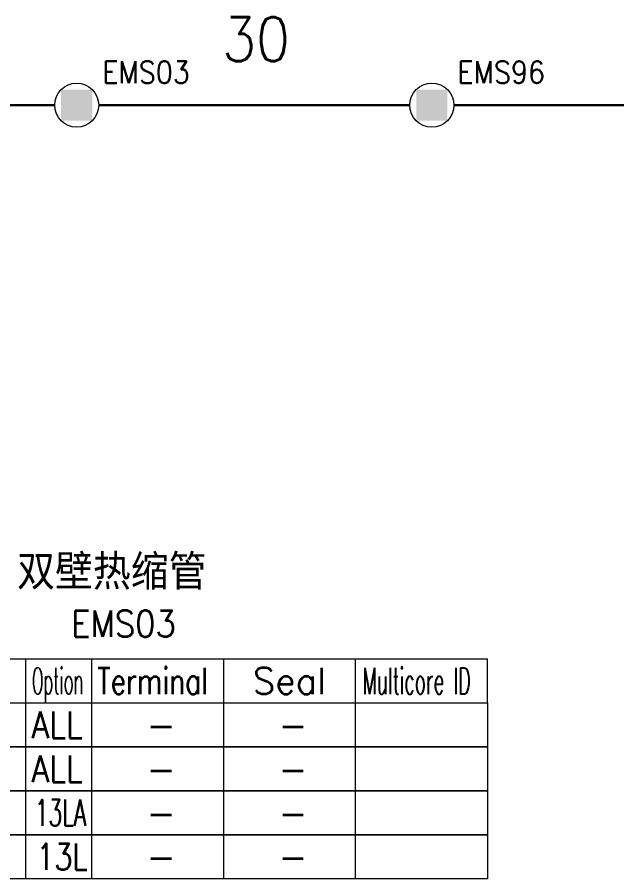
# Model space of a CAD drawing. Header units: inches. Extents: x 47316 to 59086, y 3141 to 11743.
# Drawn here: x 51079.1 to 51147.3, y 11128.4 to 11226.4 of the extents above; entities that cross this region are included whole.
import ezdxf

# ---------------------------------------------------------------- set-up
doc = ezdxf.new("R2010")
doc.units = ezdxf.units.IN
doc.header["$MEASUREMENT"] = 0
doc.styles.get("Standard").update_dxf_attribs({"font": ''})
doc.styles.add('样式 100', font='SimSun.ttf', dxfattribs={"width": 0.7, "height": 3.5})
doc.styles.get('Standard').set_extended_font_data('SimSun')
doc.linetypes.add('_VH_FELT_TAPE', pattern='A,0.4,-0.7,["FELT",Standard,S=0.3,R=0,X=-0.5,Y=-0.15],-0.7', length=1.8)

msp = doc.modelspace()

# ---------------------------------------------------------------- linework, layer by layer
at = {"color": 142, "linetype": '_VH_FELT_TAPE', "lineweight": 30, "ltscale": 5}
for p, q in [((51057.113, 11216.371), (51083.383, 11216.371)), ((51088.383, 11216.371), (51123.768, 11216.371)), ((51228.946, 11216.371), (51128.768, 11216.371))]:
    msp.add_line(p, q, dxfattribs=at)
at = {"color": 102, "linetype": 'Continuous', "lineweight": 15}
for p, q in [((51050.104, 11153.419), (51132.604, 11153.419)), ((51050.104, 11148.419), (51132.604, 11148.419)), ((51080.104, 11143.419), (51080.104, 11148.419)), ((51087.604, 11143.419), (51087.604, 11148.419)), ((51102.604, 11143.419), (51102.604, 11148.419)), ((51117.604, 11143.419), (51117.604, 11148.419)), ((51080.104, 11138.419), (51080.104, 11143.419)), ((51087.604, 11138.419), (51087.604, 11143.419)), ((51102.604, 11138.419), (51102.604, 11143.419)), ((51117.604, 11138.419), (51117.604, 11143.419)), ((51080.104, 11133.419), (51080.104, 11138.419)), ((51087.604, 11133.419), (51087.604, 11138.419)), ((51102.604, 11133.419), (51102.604, 11138.419)), ((51117.604, 11133.419), (51117.604, 11138.419)), ((51080.104, 11128.419), (51080.104, 11133.419)), ((51087.604, 11128.419), (51087.604, 11133.419)), ((51102.604, 11128.419), (51102.604, 11133.419)), ((51117.604, 11128.419), (51117.604, 11133.419))]:
    msp.add_line(p, q, dxfattribs=at)
at = {"color": 7, "linetype": 'Continuous', "lineweight": 15}
for p, q in [((51080.104, 11148.419), (51080.104, 11153.419)), ((51087.604, 11148.419), (51087.604, 11153.419)), ((51102.604, 11148.419), (51102.604, 11153.419)), ((51117.604, 11148.419), (51117.604, 11153.419)), ((51132.604, 11148.419), (51132.604, 11153.419))]:
    msp.add_line(p, q, dxfattribs=at)
at = {"color": 102, "linetype": 'Continuous', "lineweight": 15}
for points in [[(51050.104, 11143.419), (51050.104, 11148.419), (51132.604, 11148.419), (51132.604, 11143.419)], [(51050.104, 11138.419), (51050.104, 11143.419), (51132.604, 11143.419), (51132.604, 11138.419)], [(51050.104, 11133.419), (51050.104, 11138.419), (51132.604, 11138.419), (51132.604, 11133.419)], [(51050.104, 11128.419), (51050.104, 11133.419), (51132.604, 11133.419), (51132.604, 11128.419)]]:
    msp.add_lwpolyline(points, close=True, dxfattribs=at)
at = {"color": 40, "linetype": 'Continuous', "lineweight": 15}
for centre in [(51085.883, 11216.371), (51126.268, 11216.371)]:
    msp.add_circle(centre, 2.5, dxfattribs=at)
at = {"color": 40, "linetype": 'Continuous', "lineweight": 15, "extrusion": (0, 0, -1)}
for points in [[(-51084.115, 11218.138), (-51084.115, 11214.603), (-51087.65, 11218.138), (-51087.65, 11214.603)], [(-51124.5, 11218.138), (-51124.5, 11214.603), (-51128.035, 11218.138), (-51128.035, 11214.603)]]:
    msp.add_solid(points, dxfattribs=at)

# ---------------------------------------------------------------- texts
at = {"color": 0, "lineweight": -3, "width": 0.9}
msp.add_text('双壁热缩管', height=3.51, dxfattribs=at).set_placement((51079.105, 11161.679))
at = {"color": 7, "linetype": '_VH_FELT_TAPE', "lineweight": 18, "ltscale": 5, "insert": (51102.432, 11226.371), "char_height": 5, "width": 8.57143, "attachment_point": 1, "style": '样式 100'}
msp.add_mtext('\\Fromans.shx;\\W0.9000000000;\\T1.0000000000;\\o\\l30', dxfattribs=at)
at = {"color": 21, "linetype": 'Continuous', "lineweight": 15, "attachment_point": 1, "style": '样式 100'}
for s, insert, char_height, width in [('\\Fromans.shx;\\W0.9000000000;\\T1.0000000000;\\o\\lEMS03', (51088.811, 11221.371), 2.5, 11.03571), ('\\Fromans.shx;\\W0.9000000000;\\T1.0000000000;\\o\\lEMS96', (51129.196, 11221.371), 2.5, 11.03571), ('\\Fromans.shx;\\W1.0000000000;\\T1.0000000000;\\o\\l-', (51093.818, 11147.419), 3, 3.71429), ('\\Fromans.shx;\\W1.0000000000;\\T1.0000000000;\\o\\l-', (51093.818, 11142.419), 3, 3.71429), ('\\Fromans.shx;\\W1.0000000000;\\T1.0000000000;\\o\\l-', (51093.818, 11137.419), 3, 3.71429), ('\\Fromans.shx;\\W1.0000000000;\\T1.0000000000;\\o\\l-', (51093.818, 11132.419), 3, 3.71429)]:
    msp.add_mtext(s, dxfattribs=dict(at, insert=insert, char_height=char_height, width=width))
at = {"color": 6, "linetype": 'Continuous', "lineweight": 20, "insert": (51085.247, 11158.919), "char_height": 3, "width": 13.24286, "attachment_point": 1, "style": '样式 100'}
msp.add_mtext('\\Fromans.shx;\\W0.9000000000;\\T1.0000000000;\\o\\lEMS03', dxfattribs=at)
at = {"color": 7, "linetype": 'Continuous', "lineweight": 15, "char_height": 3, "attachment_point": 1, "style": '样式 100'}
for s, insert, width in [('\\Fromans.shx;\\W0.4595959596;\\T1.0000000000;\\o\\lOption', (51080.801, 11152.419), 6.5), ('\\Fromans.shx;\\W0.7480916031;\\T1.0000000000;\\o\\lTerminal', (51088.211, 11152.419), 14), ('\\Fromans.shx;\\W1.0000000000;\\T1.0000000000;\\o\\lSeal', (51105.89, 11152.419), 9.28571), ('\\Fromans.shx;\\W0.5185185185;\\T1.0000000000;\\o\\lMulticore ID', (51118.4, 11152.419), 14)]:
    msp.add_mtext(s, dxfattribs=dict(at, insert=insert, width=width))
at = {"color": 140, "linetype": 'Continuous', "lineweight": 15, "char_height": 3, "attachment_point": 1, "style": '样式 100'}
for s, insert, width in [('\\Fromans.shx;\\W0.8750000000;\\T1.0000000000;\\o\\lALL', (51080.729, 11147.419), 6.5), ('\\Fromans.shx;\\W1.0000000000;\\T1.0000000000;\\o\\l-', (51108.818, 11147.419), 3.71429), ('\\Fromans.shx;\\W0.8750000000;\\T1.0000000000;\\o\\lALL', (51080.729, 11142.419), 6.5), ('\\Fromans.shx;\\W1.0000000000;\\T1.0000000000;\\o\\l-', (51108.818, 11142.419), 3.71429), ('\\Fromans.shx;\\W0.6066666667;\\T1.0000000000;\\o\\l13LA', (51081.124, 11137.419), 6.5), ('\\Fromans.shx;\\W1.0000000000;\\T1.0000000000;\\o\\l-', (51108.818, 11137.419), 3.71429), ('\\Fromans.shx;\\W0.7982456140;\\T1.0000000000;\\o\\l13L', (51081.288, 11132.419), 6.5), ('\\Fromans.shx;\\W1.0000000000;\\T1.0000000000;\\o\\l-', (51108.818, 11132.419), 3.71429)]:
    msp.add_mtext(s, dxfattribs=dict(at, insert=insert, width=width))

doc.saveas('drawing.dxf')
